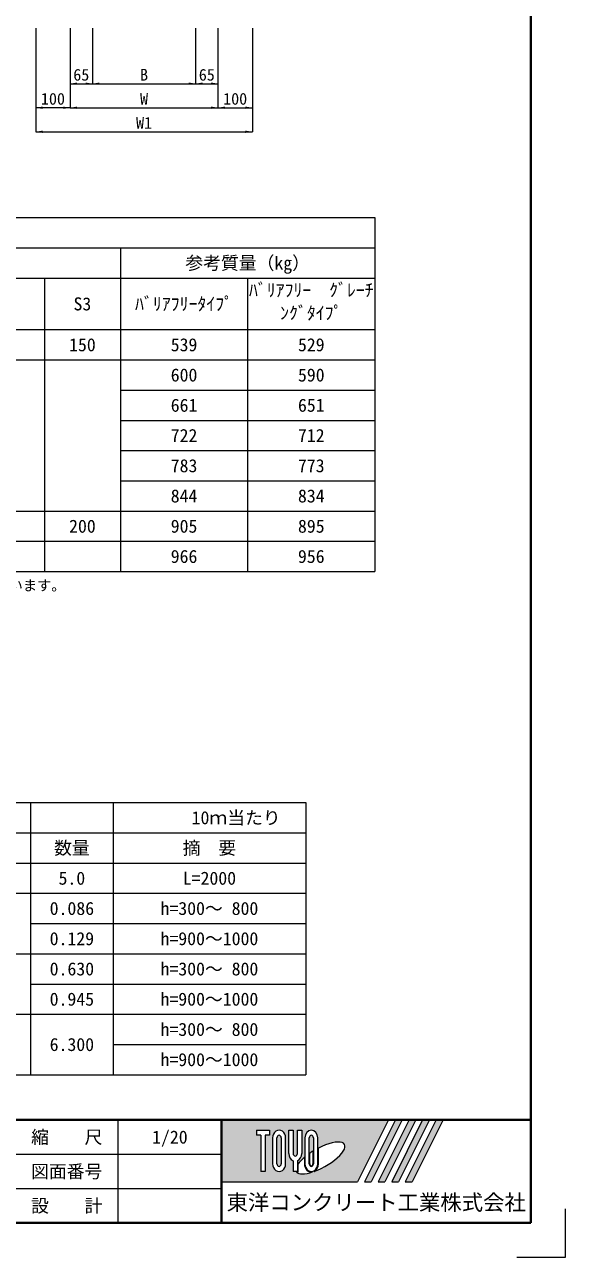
# Model space of a CAD drawing. Units: millimetres at full size, sheet at 1:20. Extents: x 62447 to 85128, y -7246 to 532.
# Drawn here: x 69382 to 70954, y -7246 to -3658 of the extents above; entities that cross this region are included whole.
import ezdxf
from ezdxf.enums import TextEntityAlignment as Align

# ---------------------------------------------------------------- set-up
doc = ezdxf.new("R2010")
doc.units = ezdxf.units.MM
doc.header["$LTSCALE"] = 20
for name, color, linetype, lineweight in [('Defpoints_2', 8, 'Continuous', 0), ('図枠', 7, 'Continuous', 5), ('寸法・材料表', 7, 'Continuous', 13), ('寸法線', 7, 'Continuous', 9)]:
    doc.layers.add(name, color=color, linetype=linetype, lineweight=lineweight)
doc.styles.add('ＭＳ ゴシック', font='')
doc.styles.get('ＭＳ ゴシック').set_extended_font_data('MS Gothic')

# ---------------------------------------------------------------- blocks, each defined once
blk = doc.blocks.new('filled_arrow')
at = {"color": 0, "linetype": 'Continuous', "lineweight": -2}
blk.add_solid([(7.5, 1.25), (0, 0), (7.5, -1.25)], dxfattribs=at)

msp = doc.modelspace()

# ---------------------------------------------------------------- hatches: boundary and pattern name
at = {"layer": '図枠'}
h = msp.add_hatch(color=256, dxfattribs=at)
h.paths.add_polyline_path([(69954.03, -6845.57), (69954.03, -7025.57), (70350.03, -7025.57), (70440.03, -6845.57)])
edge = h.paths.add_edge_path(flags=16)
edge.add_ellipse((70241.55, -6956.38), major_axis=(70.52378, 39.47493), ratio=0.34714733547206955, start_angle=-144.31121600980623, end_angle=72.18990336618651, ccw=False)
edge.add_ellipse((70215.43, -6973.42), major_axis=(-0, 24), ratio=0.8463541666666666, start_angle=-160.70345628558076, end_angle=-90.00000000004728)
edge.add_line((70235.75, -6973.42), (70235.75, -6927.67))
edge = h.paths.add_edge_path(flags=16)
edge.add_ellipse((70215.43, -6897.73), major_axis=(-0, 22.15385), ratio=0.8463541725441261, start_angle=-90.00000000001774, end_angle=89.99999999998181, ccw=False)
edge.add_line((70234.18, -6897.73), (70234.18, -6973.42))
edge.add_ellipse((70215.43, -6973.42), major_axis=(-0, 22.15385), ratio=0.8463541725441261, start_angle=90.00000000001393, end_angle=-89.99999999998585, ccw=False)
edge.add_line((70196.68, -6973.42), (70196.68, -6897.73))
edge = h.paths.add_edge_path(flags=16)
edge.add_line((70221.68, -6897.73), (70221.68, -6973.42))
edge.add_ellipse((70215.43, -6973.42), major_axis=(-0, 7.38462), ratio=0.8463542107476151, start_angle=90.00000000000841, end_angle=-89.9999999999917, ccw=False)
edge.add_line((70209.18, -6973.42), (70209.18, -6897.73))
edge.add_ellipse((70215.43, -6897.73), major_axis=(-0, 7.38462), ratio=0.8463542107476151, start_angle=-90.00000000008743, end_angle=89.99999999991206, ccw=False)
edge = h.paths.add_edge_path(flags=16)
edge.add_line((70220.12, -6936.41), (70220.12, -6973.42))
edge.add_ellipse((70215.43, -6973.42), major_axis=(0, 5.53846), ratio=0.8463540961371586, start_angle=90.00000000016166, end_angle=-89.99999999983817, ccw=False)
edge.add_line((70210.75, -6973.42), (70210.75, -6942.47))
edge.add_ellipse((70241.55, -6956.38), major_axis=(70.52378, 39.47493), ratio=0.34714733547206966, start_angle=107.79174171422977, end_angle=126.47131871371059, ccw=False)
edge = h.paths.add_edge_path(flags=16)
edge.add_line((70187.31, -6875.57), (70187.31, -6943.42))
edge.add_ellipse((70168.56, -6943.42), major_axis=(0, 22.15385), ratio=0.8463541725441261, start_angle=-163.34116638240243, end_angle=-89.99999999998232, ccw=False)
edge.add_line((70174.81, -6964.31), (70174.81, -6995.57))
edge.add_line((70174.81, -6995.57), (70162.31, -6995.57))
edge.add_line((70162.31, -6995.57), (70162.31, -6964.31))
edge.add_ellipse((70168.56, -6943.42), major_axis=(-0, 22.15385), ratio=0.8463541725441261, start_angle=89.99999999998181, end_angle=163.3411663824024, ccw=False)
edge.add_line((70149.81, -6943.42), (70149.81, -6875.57))
edge.add_line((70149.81, -6875.57), (70162.31, -6875.57))
edge.add_line((70162.31, -6875.57), (70162.31, -6943.42))
edge.add_ellipse((70168.56, -6943.42), major_axis=(-0, 7.38462), ratio=0.8463542107476151, start_angle=90.00000000002504, end_angle=-89.99999999997524)
edge.add_line((70174.81, -6943.42), (70174.81, -6875.57))
edge.add_line((70174.81, -6875.57), (70187.31, -6875.57))
edge = h.paths.add_edge_path(flags=16)
edge.add_line((70195.12, -6954.31), (70195.12, -6973.42))
edge.add_ellipse((70215.43, -6973.42), major_axis=(-0, 24), ratio=0.8463541666666666, start_angle=90.00000000001286, end_angle=-171.5442700514805)
edge.add_ellipse((70241.55, -6956.38), major_axis=(70.52378, 39.47493), ratio=0.3471473354720695, start_angle=-178.64953572471165, end_angle=-148.2924421302249, ccw=False)
edge.add_line((70172.12, -6997.42), (70176.37, -6997.42))
edge.add_line((70176.37, -6997.42), (70176.37, -6974.02))
edge.add_ellipse((70241.55, -6956.38), major_axis=(70.52378, 39.47493), ratio=0.34714733547206955, start_angle=148.21912047118397, end_angle=165.90812170313026, ccw=False)
edge = h.paths.add_edge_path(flags=16)
edge.add_ellipse((70121.68, -6897.73), major_axis=(-0, 22.15385), ratio=0.8463541725441261, start_angle=-89.99999999998113, end_angle=90.0000000000195, ccw=False)
edge.add_line((70140.43, -6897.73), (70140.43, -6973.42))
edge.add_ellipse((70121.68, -6973.42), major_axis=(-0, 22.15385), ratio=0.8463541725441261, start_angle=89.99999999997624, end_angle=-90.00000000002365, ccw=False)
edge.add_line((70102.93, -6973.42), (70102.93, -6897.73))
edge = h.paths.add_edge_path(flags=16)
edge.add_line((70127.93, -6897.73), (70127.93, -6973.42))
edge.add_ellipse((70121.68, -6973.42), major_axis=(-0, 7.38462), ratio=0.8463542107476151, start_angle=90.00000000000841, end_angle=-89.9999999999917, ccw=False)
edge.add_line((70115.43, -6973.42), (70115.43, -6897.73))
edge.add_ellipse((70121.68, -6897.73), major_axis=(-0, 7.38462), ratio=0.8463542107476151, start_angle=-90.00000000008743, end_angle=89.99999999991206, ccw=False)
h.paths.add_polyline_path([(70093.56, -6875.57), (70093.56, -6890.34), (70081.06, -6890.34), (70081.06, -6995.57), (70068.56, -6995.57), (70068.56, -6890.34), (70056.06, -6890.34), (70056.06, -6875.57)], flags=16)
for points in [[(70369.83, -7025.57), (70389.63, -7025.57), (70479.63, -6845.57), (70459.83, -6845.57)], [(70519.23, -6845.57), (70499.43, -6845.57), (70409.43, -7025.57), (70429.23, -7025.57)], [(70558.83, -6845.57), (70539.03, -6845.57), (70449.03, -7025.57), (70468.83, -7025.57)], [(70598.43, -6845.57), (70578.63, -6845.57), (70488.63, -7025.57), (70508.43, -7025.57)]]:
    msp.add_hatch(color=256, dxfattribs=at).paths.add_polyline_path(points)

# ---------------------------------------------------------------- linework, layer by layer
at = {"layer": 'Defpoints_2'}
for p, q in [((67547.83, -4219.57), (70400.23, -4219.57)), ((70400.23, -4219.57), (70400.23, -4307.57)), ((68557.83, -4633.57), (69660.23, -4633.57)), ((68997.83, -5161.57), (69660.23, -5161.57)), ((67749.03, -5922.07), (70199.03, -5922.07)), ((69399.03, -5922.07), (69399.03, -6010.07)), ((69639.03, -5922.07), (69639.03, -6010.07)), ((70199.03, -5922.07), (70199.03, -6010.07))]:
    msp.add_line(p, q, dxfattribs=at)
at = {"layer": 'Defpoints_2', "color": 1, "lineweight": 13}
for p, q in [((70954.03, -7104.15), (70954.03, -7245.57)), ((70954.03, -7245.57), (70812.61, -7245.57))]:
    msp.add_line(p, q, dxfattribs=at)
at = {"layer": '図枠', "lineweight": 40}
for p, q in [((70854.03, -7145.57), (70854.03, -1645.57)), ((68154.03, -6845.57), (70854.03, -6845.57)), ((69954.03, -7145.57), (69954.03, -6845.57)), ((70854.03, -7145.57), (67094.03, -7145.57))]:
    msp.add_line(p, q, dxfattribs=at)
at = {"layer": '図枠', "lineweight": 13}
for p, q in [((69654.03, -7145.57), (69654.03, -6845.57)), ((68154.03, -6945.57), (69954.03, -6945.57)), ((68154.03, -7045.57), (69954.03, -7045.57))]:
    msp.add_line(p, q, dxfattribs=at)
at = {"layer": '図枠'}
for p, q in [((69954.03, -6845.57), (70440.03, -6845.57)), ((70440.03, -6845.57), (70350.03, -7025.57)), ((70459.83, -6845.57), (70369.83, -7025.57)), ((70479.63, -6845.57), (70389.63, -7025.57)), ((70499.43, -6845.57), (70409.43, -7025.57)), ((70519.23, -6845.57), (70429.23, -7025.57)), ((70539.03, -6845.57), (70449.03, -7025.57)), ((70459.83, -6845.57), (70479.63, -6845.57)), ((70558.83, -6845.57), (70468.83, -7025.57)), ((70578.63, -6845.57), (70488.63, -7025.57)), ((70499.43, -6845.57), (70519.23, -6845.57)), ((70598.43, -6845.57), (70508.43, -7025.57)), ((70539.03, -6845.57), (70558.83, -6845.57)), ((70578.63, -6845.57), (70598.43, -6845.57)), ((70056.06, -6875.57), (70056.06, -6890.34)), ((70056.06, -6875.57), (70093.56, -6875.57)), ((70093.56, -6875.57), (70093.56, -6890.34)), ((70149.81, -6875.57), (70162.31, -6875.57)), ((70149.81, -6943.42), (70149.81, -6875.57)), ((70162.31, -6875.57), (70162.31, -6943.42)), ((70174.81, -6875.57), (70187.31, -6875.57)), ((70174.81, -6943.42), (70174.81, -6875.57)), ((70187.31, -6875.57), (70187.31, -6943.42)), ((70068.56, -6890.34), (70056.06, -6890.34)), ((70068.56, -6890.34), (70068.56, -6995.57)), ((70081.06, -6890.34), (70081.06, -6995.57)), ((70093.56, -6890.34), (70081.06, -6890.34)), ((70102.93, -6897.73), (70102.93, -6973.42)), ((70115.43, -6973.42), (70115.43, -6897.73)), ((70127.93, -6897.73), (70127.93, -6973.42)), ((70140.43, -6973.42), (70140.43, -6897.73)), ((70196.68, -6897.73), (70196.68, -6973.42)), ((70209.18, -6973.42), (70209.18, -6897.73)), ((70221.68, -6897.73), (70221.68, -6973.42)), ((70234.18, -6973.42), (70234.18, -6897.73)), ((70195.12, -6954.31), (70195.12, -6973.42)), ((70210.75, -6973.42), (70210.75, -6942.47)), ((70220.12, -6936.41), (70220.12, -6973.42)), ((70235.75, -6973.42), (70235.75, -6927.67)), ((70081.06, -6995.57), (70068.56, -6995.57)), ((70162.31, -6964.31), (70162.31, -6995.57)), ((70174.81, -6995.57), (70162.31, -6995.57)), ((70174.81, -6964.31), (70174.81, -6995.57)), ((70176.37, -6974.02), (70176.37, -6997.42)), ((69954.03, -7025.57), (70350.03, -7025.57)), ((70172.12, -6997.42), (70176.37, -6997.42)), ((70369.83, -7025.57), (70389.63, -7025.57)), ((70409.43, -7025.57), (70429.23, -7025.57)), ((70449.03, -7025.57), (70468.83, -7025.57)), ((70488.63, -7025.57), (70508.43, -7025.57))]:
    msp.add_line(p, q, dxfattribs=at)
for centre, major_axis, ratio, start_param, end_param in [((70121.68, -6897.73), (-0, 22.15385), 0.846354, 4.712388980384969, 7.853981633974771), ((70215.43, -6897.73), (-0, 22.15385), 0.846354, 4.712388980384428, 7.853981633974214), ((70121.68, -6897.73), (-0, 7.38462), 0.846354, 4.712388980383397, 7.853981633973183), ((70215.43, -6897.73), (-0, 7.38462), 0.846354, 4.712388980383397, 7.853981633973183), ((70241.55, -6956.38), (70.52378, 39.47493), 0.347147, 4.262185332381641, 7.742916281338573), ((70168.56, -6943.42), (-0, 22.15385), 0.846354, 1.5707963267946274, 2.8017557441351424), ((70168.56, -6943.42), (-0, 7.38462), 0.846354, 1.5707963267952665, 4.712388980385056), ((70168.56, -6943.42), (0, 22.15385), 0.846354, 3.481429563044443, 4.712388980384951), ((70241.55, -6956.38), (70.52378, 39.47493), 0.347147, 2.0815196641224314, 2.515512607316709), ((70241.55, -6956.38), (70.52378, 39.47493), 0.347147, 1.6817405097970093, 1.8219833196615158), ((70121.68, -6973.42), (-0, 22.15385), 0.846354, 1.5707963267945457, 4.712388980384341), ((70121.68, -6973.42), (-0, 7.38462), 0.846354, 1.5707963267950205, 4.712388980384812), ((70215.43, -6973.42), (-0, 24), 0.846354, 1.5707963267950866, 3.3154678663290715), ((70215.43, -6973.42), (-0, 22.15385), 0.846354, 1.5707963267951022, 4.712388980384899), ((70215.43, -6973.42), (-0, 7.38462), 0.846354, 1.5707963267950205, 4.712388980384812), ((70215.43, -6973.42), (0, 5.53846), 0.846354, 1.5707963267972846, 4.712388980387081), ((70215.43, -6973.42), (-0, 24), 0.846354, 3.5338438000146613, 4.712388980383992), ((70241.55, -6956.38), (70.52378, 39.47493), 0.347147, 3.2093975090571134, 4.200445063285375)]:
    msp.add_ellipse(centre, major_axis=major_axis, ratio=ratio, start_param=start_param, end_param=end_param, dxfattribs=at)
at = {"layer": '寸法・材料表'}
for p, q in [((67547.83, -4307.57), (70400.23, -4307.57)), ((69660.23, -4307.57), (69660.23, -5249.57)), ((70400.23, -4307.57), (70400.23, -5249.57)), ((67897.83, -4395.57), (70400.23, -4395.57)), ((69439.03, -4395.57), (69439.03, -5249.57)), ((70030.23, -4395.57), (70030.23, -5249.57)), ((67547.83, -4545.57), (70400.23, -4545.57)), ((69660.23, -4633.57), (70400.23, -4633.57)), ((69660.23, -4721.57), (70400.23, -4721.57)), ((69660.23, -4809.57), (70400.23, -4809.57)), ((69660.23, -4897.57), (70400.23, -4897.57)), ((69660.23, -4985.57), (70400.23, -4985.57)), ((68997.83, -5073.57), (70400.23, -5073.57)), ((69660.23, -5161.57), (70400.23, -5161.57)), ((67547.83, -5249.57), (70400.23, -5249.57)), ((67749.03, -6010.07), (70199.03, -6010.07)), ((69399.03, -6010.07), (69399.03, -6714.07)), ((69639.03, -6010.07), (69639.03, -6714.07)), ((70199.03, -6010.07), (70199.03, -6714.07)), ((67749.03, -6098.07), (70199.03, -6098.07)), ((67749.03, -6186.07), (70199.03, -6186.07)), ((69399.03, -6274.07), (70199.03, -6274.07)), ((67749.03, -6362.07), (70199.03, -6362.07)), ((69399.03, -6450.07), (70199.03, -6450.07)), ((67749.03, -6538.07), (70199.03, -6538.07)), ((69639.03, -6626.07), (70199.03, -6626.07)), ((67749.03, -6714.07), (70199.03, -6714.07))]:
    msp.add_line(p, q, dxfattribs=at)
at = {"layer": '寸法線'}
for p, q in [((69413.9, -3667.94), (69413.9, -3899.73)), ((69413.9, -3667.94), (69413.9, -3969.73)), ((69513.9, -3667.94), (69513.9, -3829.73)), ((69513.9, -3667.94), (69513.9, -3899.73)), ((69513.9, -3667.94), (69513.9, -3899.73)), ((69578.9, -3667.94), (69578.9, -3829.73)), ((69578.9, -3667.94), (69578.9, -3829.73)), ((69878.9, -3667.94), (69878.9, -3829.73)), ((69878.9, -3667.94), (69878.9, -3829.73)), ((69943.9, -3667.94), (69943.9, -3829.73)), ((69943.9, -3667.94), (69943.9, -3899.73)), ((69943.9, -3667.94), (69943.9, -3899.73)), ((70043.9, -3667.94), (70043.9, -3899.73)), ((70043.9, -3667.94), (70043.9, -3969.73)), ((69513.9, -3829.73), (69578.9, -3829.73)), ((69578.9, -3829.73), (69878.9, -3829.73)), ((69878.9, -3829.73), (69943.9, -3829.73)), ((69513.9, -3899.73), (69413.9, -3899.73)), ((69513.9, -3899.73), (69943.9, -3899.73)), ((69943.9, -3899.73), (70043.9, -3899.73)), ((69413.9, -3969.73), (70043.9, -3969.73))]:
    msp.add_line(p, q, dxfattribs=at)

# ---------------------------------------------------------------- block references
at = {"layer": '寸法線', "xscale": 2.67, "yscale": 2.67}
for p in [(69513.9, -3829.73), (69578.9, -3829.73), (69878.9, -3829.73), (69413.9, -3899.73), (69513.9, -3899.73), (69943.9, -3899.73), (69413.9, -3969.73)]:
    msp.add_blockref('filled_arrow', p, dxfattribs=at)
at = {"layer": '寸法線', "xscale": 2.67, "yscale": 2.67, "rotation": 180}
for p in [(69578.9, -3829.73), (69878.9, -3829.73), (69943.9, -3829.73), (69513.9, -3899.73), (69943.9, -3899.73), (70043.9, -3899.73), (70043.9, -3969.73)]:
    msp.add_blockref('filled_arrow', p, dxfattribs=at)

# ---------------------------------------------------------------- texts
at = {"layer": '図枠', "style": 'ＭＳ ゴシック'}
for s, height, p in [('縮\u3000\u3000尺', 37.98, (69504.03, -6895.57)), ('1/20', 37.98, (69804.03, -6895.57)), ('図面番号', 37.98, (69504.03, -6995.57)), ('東洋コンクリート工業株式会社', 45.57, (70404.03, -7085.57)), ('設\u3000\u3000計', 37.98, (69504.03, -7095.57))]:
    msp.add_text(s, height=height, dxfattribs=at).set_placement(p, align=Align.MIDDLE_CENTER)
at = {"layer": '寸法・材料表', "style": 'ＭＳ ゴシック'}
for s, p in [('参考質量（kg）', (70030.23, -4351.57)), ('ﾊﾞﾘｱﾌﾘｰﾀｲﾌﾟ', (69845.23, -4470.57)), ('S3', (69549.63, -4470.57)), ('150', (69549.63, -4589.57)), ('539', (69845.23, -4589.57)), ('529', (70215.23, -4589.57)), ('600', (69845.23, -4677.57)), ('590', (70215.23, -4677.57)), ('661', (69845.23, -4765.57)), ('651', (70215.23, -4765.57)), ('722', (69845.23, -4853.57)), ('712', (70215.23, -4853.57)), ('783', (69845.23, -4941.57)), ('773', (70215.23, -4941.57)), ('844', (69845.23, -5029.57)), ('834', (70215.23, -5029.57)), ('200', (69549.63, -5117.57)), ('905', (69845.23, -5117.57)), ('895', (70215.23, -5117.57)), ('966', (69845.23, -5205.57)), ('956', (70215.23, -5205.57)), ('\u3000\u3000\u300010ｍ当たり', (69919.03, -5966.07)), ('数量', (69519.03, -6054.07)), ('摘\u3000要', (69919.03, -6054.07)), ('5.0', (69519.03, -6142.07)), ('L=2000', (69919.03, -6142.07)), ('0.086', (69519.03, -6230.07)), ('h=300～ 800', (69919.03, -6230.07)), ('0.129', (69519.03, -6318.07)), ('h=900～1000', (69919.03, -6318.07)), ('h=300～ 800', (69919.03, -6406.07)), ('0.630', (69519.03, -6406.07)), ('0.945', (69519.03, -6494.07)), ('h=900～1000', (69919.03, -6494.07)), ('h=300～ 800', (69919.03, -6582.07)), ('6.300', (69519.03, -6626.07)), ('h=900～1000', (69919.03, -6670.07))]:
    msp.add_text(s, height=37.98, dxfattribs=at).set_placement(p, align=Align.MIDDLE_CENTER)
for s, p in [('ﾊﾞﾘｱﾌﾘｰ\u3000ｸﾞﾚｰﾁ', (70033.93, -4411.34)), ('ﾝｸﾞﾀｲﾌﾟ', (70124.58, -4478.01))]:
    msp.add_text(s, height=37.98, dxfattribs=at).set_placement(p, align=Align.TOP_LEFT)
msp.add_text('(注) バリアフリーグレーチングタイプの参考質量はグレーチング細目込みの参考質量になっています。', height=30.38, dxfattribs=at).set_placement((67573.93, -5314.45), align=Align.BOTTOM_LEFT)
at = {"layer": '寸法線', "style": 'ＭＳ ゴシック'}
for s, p in [('65', (69546.4, -3803.73)), ('B', (69728.9, -3803.73)), ('65', (69911.4, -3803.73)), ('100', (69463.9, -3873.73)), ('W', (69728.9, -3873.73)), ('100', (69993.9, -3873.73)), ('W1', (69728.9, -3943.73))]:
    msp.add_text(s, height=34.18, dxfattribs=at).set_placement(p, align=Align.MIDDLE_CENTER)

doc.saveas('drawing.dxf')
